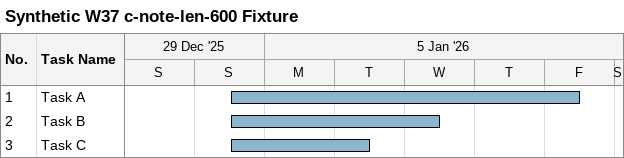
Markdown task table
Synthetic W37 c-note-len-600 Fixture

| ID | Task | Start | Finish |
|---|---|---|---|
| 1 | Task A | 2026-01-04 | 2026-01-09 |
| 2 | Task B | 2026-01-04 | 2026-01-07 |
| 3 | Task C | 2026-01-04 | 2026-01-06 |
